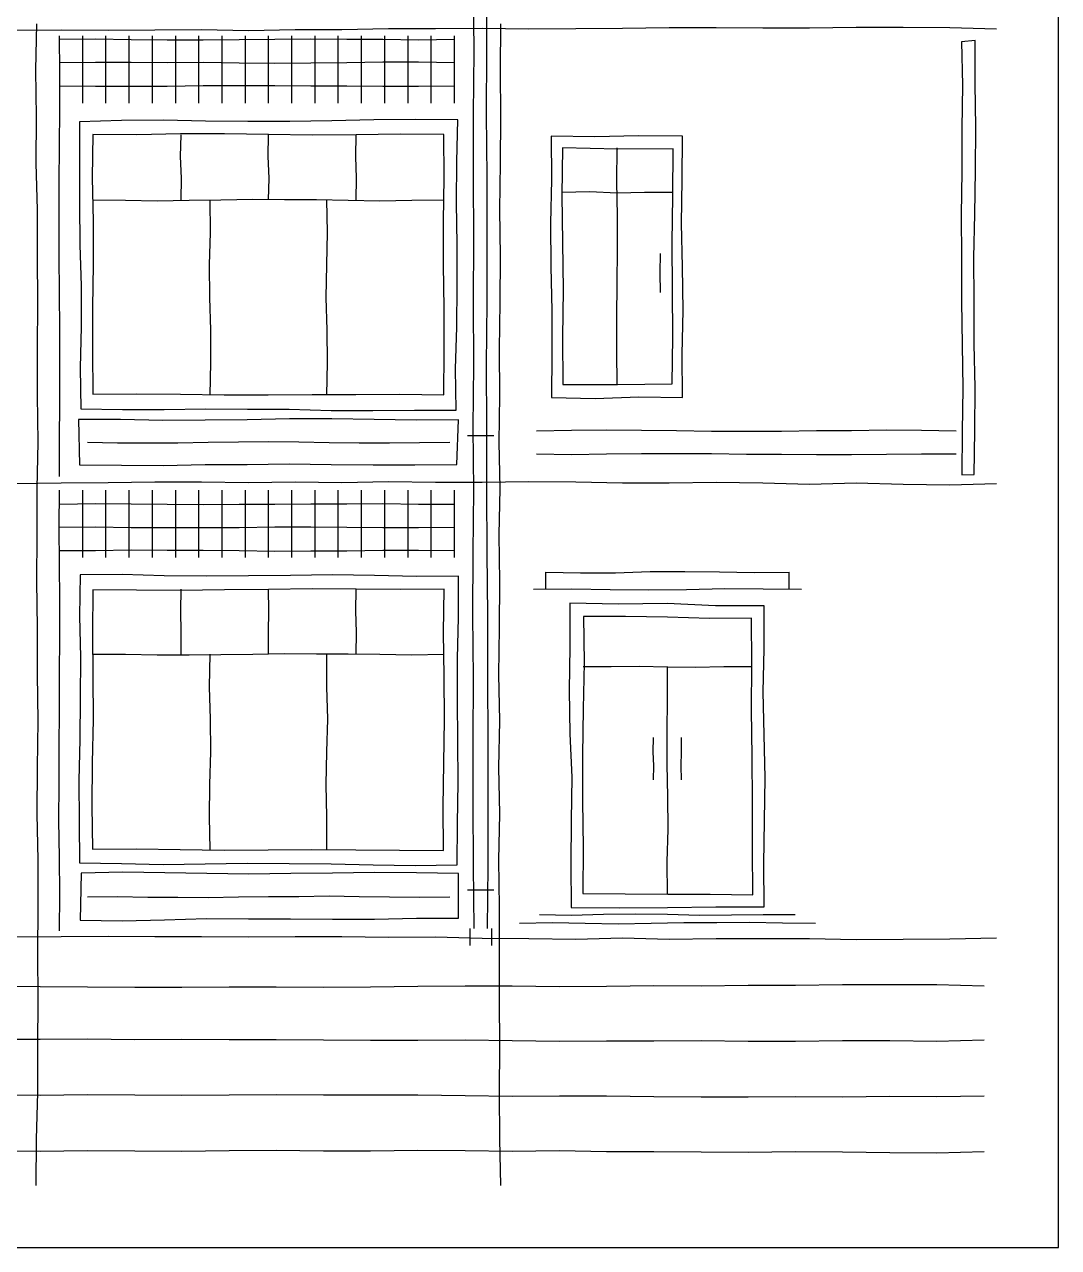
# Model space of a CAD drawing. Header units: millimetres. Extents: x 0 to 345, y 0 to 655.
# Drawn here: x 278.2 to 345, y 0 to 79 of the extents above; entities that cross this region are included whole.
import ezdxf

# ---------------------------------------------------------------- set-up
doc = ezdxf.new("R2010")
doc.units = ezdxf.units.MM
for name, color, linetype, true_color in [('01_KARKAS', 1, 'Continuous', 0xd62728), ('02_PROYOMY', 5, 'Continuous', 0x1f5fd6), ('03_BALKONY', 3, 'Continuous', 0x2ca02c), ('04_KLADKA', 32, 'Continuous', 0x8c5a2b), ('06_VODOSTOK', 4, 'Continuous', 0x0f9aa0), ('07_TSEKOL', 30, 'Continuous', 0xe68a00)]:
    doc.layers.add(name, color=color, linetype=linetype, true_color=true_color)

msp = doc.modelspace()

# ---------------------------------------------------------------- linework, layer by layer
at = {"layer": '01_KARKAS'}
for points in [[(345, 0), (345, 3.019), (345, 6.038), (345, 9.057), (345, 12.075), (345, 15.094), (345, 18.113), (345, 21.132), (345, 24.151), (345, 27.17), (345, 30.189), (345, 33.208), (345, 36.226), (345, 39.245), (345, 42.264), (345, 45.283), (345, 48.302), (345, 51.321), (345, 54.34), (345, 57.358), (345, 60.377), (345, 63.396), (345, 66.415), (345, 69.434), (345, 72.453), (345, 75.472), (345, 78.491), (345, 81.509)], [(279, 4), (279.02, 7), (279.096, 10), (279.093, 13), (279.118, 16), (279.111, 19), (279.114, 22), (279.112, 25), (279.055, 28), (279.075, 31), (279.129, 34), (279.07, 37), (279.073, 40), (279.041, 43), (279.058, 46), (279.056, 49), (279.119, 52), (279.075, 55), (279.081, 58), (279.098, 61), (279.075, 64), (279.071, 67), (279.002, 70), (279.005, 73), (278.975, 76), (279.041, 79)], [(309, 4), (308.923, 7), (308.908, 10), (308.936, 13), (308.903, 16), (308.898, 19), (308.909, 22), (308.869, 25), (308.937, 28), (308.869, 31), (308.925, 34), (308.868, 37), (308.914, 40), (308.932, 43), (308.896, 46), (308.952, 49), (308.895, 52), (308.924, 55), (308.913, 58), (308.954, 61), (308.98, 64), (308.929, 67), (308.968, 70), (308.989, 73), (308.97, 76), (309.001, 79)], [(277.596, 78.593), (280.615, 78.61), (283.635, 78.599), (286.654, 78.615), (289.673, 78.636), (292.692, 78.567), (295.712, 78.626), (298.731, 78.634), (301.75, 78.688), (304.769, 78.693), (307.788, 78.714), (310.808, 78.675), (313.827, 78.698), (316.846, 78.719), (319.865, 78.765), (322.885, 78.756), (325.904, 78.742), (328.923, 78.732), (331.942, 78.784), (334.962, 78.779), (337.981, 78.761), (341, 78.667)], [(277.596, 49.318), (280.615, 49.371), (283.635, 49.392), (286.654, 49.43), (289.673, 49.437), (292.692, 49.382), (295.712, 49.433), (298.731, 49.396), (301.75, 49.456), (304.769, 49.412), (307.788, 49.409), (310.808, 49.449), (313.827, 49.43), (316.846, 49.364), (319.865, 49.374), (322.885, 49.409), (325.904, 49.367), (328.923, 49.285), (331.942, 49.362), (334.962, 49.283), (337.981, 49.244), (341, 49.333)], [(277.596, 20.051), (280.615, 20.072), (283.635, 20.101), (286.654, 20.08), (289.673, 20.08), (292.692, 20.067), (295.712, 20.072), (298.731, 20.085), (301.75, 20.033), (304.769, 20.048), (307.788, 19.964), (310.808, 19.947), (313.827, 19.916), (316.846, 19.988), (319.865, 19.914), (322.885, 19.945), (325.904, 19.952), (328.923, 19.945), (331.942, 19.883), (334.962, 19.909), (337.981, 19.934), (341, 20)], [(276, 0), (279, 0), (282, 0), (285, 0), (288, 0), (291, 0), (294, 0), (297, 0), (300, 0), (303, 0), (306, 0), (309, 0), (312, 0), (315, 0), (318, 0), (321, 0), (324, 0), (327, 0), (330, 0), (333, 0), (336, 0), (339, 0), (342, 0), (345, 0)]]:
    msp.add_lwpolyline(points, dxfattribs=at)
at = {"layer": '02_PROYOMY'}
for points in [[(311.9, 43.6), (314.143, 43.562), (316.386, 43.55), (318.629, 43.64), (320.871, 43.636), (323.114, 43.624), (325.357, 43.573), (327.6, 43.6)], [(311.9, 42.5), (311.9, 43.6)], [(327.6, 42.5), (327.6, 43.6)], [(311.1, 42.5), (313.571, 42.527), (316.043, 42.487), (318.514, 42.468), (320.986, 42.482), (323.457, 42.546), (325.929, 42.521), (328.4, 42.5)], [(313.456, 41.592), (313.441, 38.785), (313.411, 35.978), (313.458, 33.172), (313.569, 30.365), (313.527, 27.558), (313.515, 24.751), (313.529, 21.944)], [(325.999, 41.435), (322.863, 41.425), (319.728, 41.577), (316.591, 41.528), (313.456, 41.592)], [(325.999, 21.999), (325.981, 24.776), (326.02, 27.552), (326.057, 30.329), (325.99, 33.105), (325.94, 35.882), (326.001, 38.658), (325.999, 41.435)], [(314.334, 40.735), (314.378, 37.755), (314.31, 34.775), (314.267, 31.795), (314.269, 28.815), (314.306, 25.834), (314.277, 22.854)], [(325.174, 40.639), (322.463, 40.617), (319.754, 40.699), (317.044, 40.73), (314.334, 40.735)], [(325.257, 22.771), (325.245, 25.749), (325.249, 28.727), (325.226, 31.705), (325.18, 34.683), (325.192, 37.661), (325.174, 40.639)], [(314.3, 37.5), (316.117, 37.513), (317.933, 37.532), (319.75, 37.488), (321.567, 37.46), (323.383, 37.516), (325.2, 37.5)], [(319.75, 22.8), (319.723, 24.9), (319.798, 27), (319.77, 29.1), (319.741, 31.2), (319.727, 33.3), (319.748, 35.4), (319.75, 37.5)], [(318.85, 30.19), (318.866, 31.1), (318.836, 32.01), (318.85, 32.92)], [(320.65, 30.19), (320.628, 31.1), (320.666, 32.01), (320.65, 32.92)], [(314.277, 22.854), (317.022, 22.835), (319.767, 22.806), (322.512, 22.815), (325.257, 22.771)], [(311.5, 21.5), (313.562, 21.452), (315.625, 21.513), (317.688, 21.533), (319.75, 21.524), (321.812, 21.449), (323.875, 21.468), (325.938, 21.505), (328, 21.5)], [(313.529, 21.944), (316.647, 21.929), (319.764, 21.951), (322.881, 21.996), (325.999, 21.999)], [(310.2, 20.95), (312.322, 20.981), (314.444, 20.941), (316.567, 20.907), (318.689, 20.932), (320.811, 20.977), (322.933, 20.986), (325.056, 20.999), (327.178, 20.97), (329.3, 20.95)]]:
    msp.add_lwpolyline(points, dxfattribs=at)
at = {"layer": '03_BALKONY'}
for points in [[(338.739, 77.839), (338.795, 75.045), (338.765, 72.25), (338.748, 69.455), (338.71, 66.661), (338.735, 63.866), (338.739, 61.071), (338.777, 58.277), (338.811, 55.482), (338.772, 52.687), (338.765, 49.893)], [(339.625, 77.927), (338.739, 77.839)], [(339.553, 49.913), (339.601, 52.715), (339.619, 55.516), (339.563, 58.317), (339.55, 61.119), (339.54, 63.92), (339.601, 66.721), (339.64, 69.523), (339.659, 72.324), (339.62, 75.126), (339.625, 77.927)], [(281.794, 72.678), (281.787, 70.031), (281.784, 67.384), (281.805, 64.737), (281.903, 62.09), (281.906, 59.443), (281.83, 56.796), (281.878, 54.149)], [(306.222, 72.795), (303.507, 72.812), (300.793, 72.802), (298.079, 72.737), (295.365, 72.699), (292.651, 72.703), (289.936, 72.719), (287.222, 72.771), (284.508, 72.748), (281.794, 72.678)], [(306.105, 54.052), (306.075, 56.73), (306.146, 59.407), (306.179, 62.085), (306.164, 64.762), (306.134, 67.44), (306.155, 70.117), (306.222, 72.795)], [(282.655, 71.852), (282.608, 69.058), (282.668, 66.264), (282.674, 63.47), (282.637, 60.676), (282.63, 57.882), (282.641, 55.088)], [(305.319, 71.856), (302.486, 71.885), (299.653, 71.828), (296.82, 71.812), (293.987, 71.86), (291.154, 71.887), (288.321, 71.895), (285.488, 71.843), (282.655, 71.852)], [(305.305, 55.04), (305.338, 57.843), (305.333, 60.646), (305.291, 63.448), (305.285, 66.251), (305.335, 69.054), (305.319, 71.856)], [(288.35, 67.633), (288.367, 69.033), (288.32, 70.433), (288.35, 71.833)], [(294, 67.633), (294.04, 69.033), (293.961, 70.433), (294, 71.833)], [(299.65, 67.633), (299.676, 69.033), (299.642, 70.433), (299.65, 71.833)], [(312.232, 71.742), (312.262, 68.931), (312.2, 66.121), (312.225, 63.31), (312.286, 60.5), (312.278, 57.689), (312.259, 54.878)], [(320.72, 71.74), (317.891, 71.765), (315.062, 71.707), (312.232, 71.742)], [(320.715, 54.87), (320.694, 57.682), (320.756, 60.493), (320.732, 63.305), (320.647, 66.117), (320.702, 68.928), (320.72, 71.74)], [(312.975, 71), (312.942, 67.944), (312.974, 64.888), (313.011, 61.832), (312.975, 58.776), (313.006, 55.72)], [(320.118, 70.93), (316.546, 70.914), (312.975, 71)], [(316.5, 55.683), (316.472, 57.869), (316.473, 60.055), (316.508, 62.24), (316.517, 64.426), (316.518, 66.612), (316.482, 68.798), (316.5, 70.983)], [(320.049, 55.749), (320.088, 58.785), (320.079, 61.822), (320.061, 64.858), (320.099, 67.894), (320.118, 70.93)], [(312.95, 68.133), (314.725, 68.175), (316.5, 68.086), (318.275, 68.129), (320.05, 68.133)], [(282.7, 67.633), (284.755, 67.615), (286.809, 67.575), (288.864, 67.615), (290.918, 67.635), (292.973, 67.687), (295.027, 67.658), (297.082, 67.658), (299.136, 67.616), (301.191, 67.58), (303.245, 67.622), (305.3, 67.633)], [(290.233, 55.033), (290.263, 57.133), (290.26, 59.233), (290.212, 61.333), (290.189, 63.433), (290.24, 65.533), (290.233, 67.633)], [(297.767, 55.033), (297.806, 57.133), (297.781, 59.233), (297.708, 61.333), (297.763, 63.433), (297.797, 65.533), (297.767, 67.633)], [(319.3, 61.653), (319.289, 62.913), (319.3, 64.173)], [(313.006, 55.72), (316.528, 55.722), (320.049, 55.749)], [(282.641, 55.088), (285.474, 55.104), (288.307, 55.089), (291.14, 55.056), (293.973, 55.052), (296.806, 55.066), (299.639, 55.071), (302.472, 55.081), (305.305, 55.04)], [(312.259, 54.878), (315.078, 54.821), (317.896, 54.923), (320.715, 54.87)], [(281.878, 54.149), (284.57, 54.095), (287.262, 54.092), (289.954, 54.141), (292.646, 54.129), (295.338, 54.126), (298.029, 54.047), (300.721, 54.036), (303.413, 54.048), (306.105, 54.052)], [(306.261, 53.442), (303.534, 53.415), (300.807, 53.451), (298.08, 53.496), (295.353, 53.489), (292.626, 53.442), (289.899, 53.408), (287.173, 53.384), (284.446, 53.451), (281.719, 53.449)], [(281.719, 53.449), (281.785, 50.521)], [(306.157, 50.561), (306.261, 53.442)], [(311.3, 52.733), (313.558, 52.774), (315.817, 52.786), (318.075, 52.777), (320.333, 52.755), (322.592, 52.706), (324.85, 52.7), (327.108, 52.703), (329.367, 52.753), (331.625, 52.745), (333.883, 52.793), (336.142, 52.775), (338.4, 52.733)], [(282.3, 51.983), (284.25, 51.952), (286.2, 51.959), (288.15, 51.941), (290.1, 52.001), (292.05, 52.011), (294, 52.038), (295.95, 52.008), (297.9, 51.974), (299.85, 51.94), (301.8, 51.956), (303.75, 51.979), (305.7, 51.983)], [(281.785, 50.521), (284.493, 50.5), (287.201, 50.493), (289.909, 50.542), (292.617, 50.56), (295.325, 50.585), (298.033, 50.55), (300.741, 50.521), (303.449, 50.527), (306.157, 50.561)], [(311.3, 51.233), (313.558, 51.202), (315.817, 51.229), (318.075, 51.26), (320.333, 51.268), (322.592, 51.251), (324.85, 51.222), (327.108, 51.221), (329.367, 51.205), (331.625, 51.192), (333.883, 51.22), (336.142, 51.246), (338.4, 51.233)], [(338.765, 49.893), (339.553, 49.913)], [(306.268, 43.339), (303.553, 43.312), (300.838, 43.375), (298.124, 43.43), (295.409, 43.388), (292.694, 43.369), (289.979, 43.333), (287.264, 43.359), (284.55, 43.44), (281.835, 43.422)], [(281.835, 43.422), (281.786, 40.766), (281.846, 38.11), (281.839, 35.454), (281.815, 32.797), (281.749, 30.141), (281.761, 27.485), (281.782, 24.829)], [(306.169, 24.707), (306.197, 27.369), (306.231, 30.03), (306.22, 32.692), (306.185, 35.354), (306.205, 38.016), (306.268, 40.677), (306.268, 43.339)], [(282.641, 42.45), (282.624, 39.662), (282.643, 36.874), (282.663, 34.087), (282.598, 31.299), (282.592, 28.511), (282.635, 25.724)], [(305.333, 42.508), (302.496, 42.471), (299.66, 42.5), (296.823, 42.516), (293.987, 42.483), (291.15, 42.454), (288.314, 42.425), (285.477, 42.448), (282.641, 42.45)], [(288.35, 38.3), (288.363, 39.7), (288.327, 41.1), (288.35, 42.5)], [(294, 38.3), (293.997, 39.7), (294.016, 41.1), (294, 42.5)], [(299.65, 38.3), (299.667, 39.7), (299.628, 41.1), (299.65, 42.5)], [(305.29, 25.641), (305.279, 28.453), (305.306, 31.263), (305.347, 34.074), (305.328, 36.886), (305.286, 39.697), (305.333, 42.508)], [(282.7, 38.3), (284.755, 38.304), (286.809, 38.272), (288.864, 38.254), (290.918, 38.286), (292.973, 38.303), (295.027, 38.344), (297.082, 38.331), (299.136, 38.334), (301.191, 38.312), (303.245, 38.259), (305.3, 38.3)], [(290.233, 25.7), (290.181, 27.8), (290.215, 29.9), (290.274, 32), (290.238, 34.1), (290.193, 36.2), (290.233, 38.3)], [(297.767, 25.7), (297.768, 27.8), (297.717, 29.9), (297.77, 32), (297.825, 34.1), (297.757, 36.2), (297.767, 38.3)], [(282.635, 25.724), (285.467, 25.737), (288.299, 25.689), (291.131, 25.66), (293.963, 25.672), (296.795, 25.696), (299.627, 25.676), (302.458, 25.663), (305.29, 25.641)], [(281.782, 24.829), (284.492, 24.787), (287.201, 24.735), (289.911, 24.778), (292.621, 24.81), (295.33, 24.795), (298.04, 24.767), (300.749, 24.701), (303.459, 24.663), (306.169, 24.707)], [(281.889, 24.173), (281.84, 21.136)], [(306.253, 24.151), (303.546, 24.183), (300.839, 24.205), (298.132, 24.163), (295.425, 24.138), (292.718, 24.101), (290.01, 24.144), (287.303, 24.191), (284.596, 24.228), (281.889, 24.173)], [(306.263, 21.269), (306.253, 24.151)], [(282.3, 22.65), (284.25, 22.663), (286.2, 22.62), (288.15, 22.613), (290.1, 22.599), (292.05, 22.635), (294, 22.671), (295.95, 22.667), (297.9, 22.702), (299.85, 22.659), (301.8, 22.644), (303.75, 22.618), (305.7, 22.65)], [(281.84, 21.136), (284.554, 21.101), (287.268, 21.157), (289.981, 21.235), (292.695, 21.211), (295.409, 21.214), (298.122, 21.206), (300.836, 21.192), (303.549, 21.272), (306.263, 21.269)]]:
    msp.add_lwpolyline(points, dxfattribs=at)
at = {"layer": '04_KLADKA'}
for points in [[(280.5, 49.783), (280.505, 52.153), (280.527, 54.522), (280.527, 56.892), (280.524, 59.261), (280.503, 61.631), (280.486, 64), (280.478, 66.369), (280.486, 68.739), (280.491, 71.108), (280.527, 73.478), (280.525, 75.847), (280.5, 78.217)], [(282, 73.883), (282, 78.217)], [(283.5, 73.883), (283.5, 78.217)], [(285, 73.883), (285, 78.217)], [(286.5, 73.883), (286.5, 78.217)], [(288, 73.883), (288, 78.217)], [(289.5, 73.883), (289.5, 78.217)], [(291, 73.883), (291, 78.217)], [(292.5, 73.883), (292.5, 78.217)], [(294, 73.883), (294, 78.217)], [(295.5, 73.883), (295.5, 78.217)], [(297, 73.883), (297, 78.217)], [(298.5, 73.883), (298.5, 78.217)], [(300, 73.883), (300, 78.217)], [(301.5, 73.883), (301.5, 78.217)], [(303, 73.883), (303, 78.217)], [(304.5, 73.883), (304.5, 78.217)], [(306, 73.883), (306, 78.217)], [(280.5, 78), (282.818, 78.027), (285.136, 77.982), (287.455, 77.961), (289.773, 77.964), (292.091, 77.993), (294.409, 78.003), (296.727, 78.023), (299.045, 78.019), (301.364, 78.015), (303.682, 77.975), (306, 78)], [(280.5, 76.5), (282.818, 76.526), (285.136, 76.519), (287.455, 76.509), (289.773, 76.514), (292.091, 76.481), (294.409, 76.465), (296.727, 76.482), (299.045, 76.495), (301.364, 76.541), (303.682, 76.538), (306, 76.5)], [(280.5, 75), (282.818, 74.982), (285.136, 74.969), (287.455, 74.98), (289.773, 75.023), (292.091, 75.013), (294.409, 75.025), (296.727, 75.003), (299.045, 74.987), (301.364, 74.983), (303.682, 74.985), (306, 75)], [(280.5, 20.45), (280.513, 22.819), (280.502, 25.189), (280.467, 27.558), (280.478, 29.928), (280.481, 32.297), (280.505, 34.667), (280.508, 37.036), (280.523, 39.406), (280.516, 41.775), (280.506, 44.144), (280.482, 46.514), (280.5, 48.883)], [(282, 44.55), (282, 48.883)], [(283.5, 44.55), (283.5, 48.883)], [(285, 44.55), (285, 48.883)], [(286.5, 44.55), (286.5, 48.883)], [(288, 44.55), (288, 48.883)], [(289.5, 44.55), (289.5, 48.883)], [(291, 44.55), (291, 48.883)], [(292.5, 44.55), (292.5, 48.883)], [(294, 44.55), (294, 48.883)], [(295.5, 44.55), (295.5, 48.883)], [(297, 44.55), (297, 48.883)], [(298.5, 44.55), (298.5, 48.883)], [(300, 44.55), (300, 48.883)], [(301.5, 44.55), (301.5, 48.883)], [(303, 44.55), (303, 48.883)], [(304.5, 44.55), (304.5, 48.883)], [(306, 44.55), (306, 48.883)], [(280.5, 48), (282.818, 48.038), (285.136, 48.014), (287.455, 47.988), (289.773, 47.959), (292.091, 47.981), (294.409, 47.995), (296.727, 48.01), (299.045, 48.017), (301.364, 48.026), (303.682, 47.993), (306, 48)], [(280.5, 46.5), (282.818, 46.528), (285.136, 46.478), (287.455, 46.482), (289.773, 46.485), (292.091, 46.485), (294.409, 46.532), (296.727, 46.523), (299.045, 46.514), (301.364, 46.493), (303.682, 46.489), (306, 46.5)], [(280.5, 45), (282.818, 45.004), (285.136, 45.04), (287.455, 45.026), (289.773, 45.023), (292.091, 44.991), (294.409, 44.964), (296.727, 44.98), (299.045, 44.987), (301.364, 45.024), (303.682, 45.02), (306, 45)]]:
    msp.add_lwpolyline(points, dxfattribs=at)
at = {"layer": '06_VODOSTOK'}
for points in [[(307.275, 20.6), (307.239, 24.643), (307.206, 28.686), (307.209, 32.729), (307.218, 36.772), (307.195, 40.815), (307.217, 44.858), (307.246, 48.902), (307.215, 52.945), (307.247, 56.988), (307.23, 61.031), (307.241, 65.074), (307.226, 69.117), (307.232, 73.16), (307.268, 77.203), (307.23, 81.246)], [(308.125, 20.6), (308.173, 24.643), (308.173, 28.686), (308.177, 32.729), (308.146, 36.772), (308.161, 40.815), (308.111, 44.858), (308.086, 48.902), (308.084, 52.945), (308.071, 56.988), (308.105, 61.031), (308.113, 65.074), (308.103, 69.117), (308.065, 73.16), (308.08, 77.203), (308.079, 81.246)], [(306.85, 52.433), (308.55, 52.433)], [(306.85, 23.1), (308.55, 23.1)], [(307, 20.6), (307, 19.5)], [(308.4, 20.6), (308.4, 19.5)]]:
    msp.add_lwpolyline(points, dxfattribs=at)
at = {"layer": '07_TSEKOL'}
for points in [[(276.212, 16.868), (279.259, 16.859), (282.306, 16.822), (285.353, 16.813), (288.4, 16.809), (291.447, 16.837), (294.494, 16.835), (297.541, 16.809), (300.588, 16.829), (303.635, 16.871), (306.682, 16.886), (309.729, 16.887), (312.776, 16.853), (315.824, 16.882), (318.871, 16.917), (321.918, 16.892), (324.965, 16.932), (328.012, 16.939), (331.059, 16.977), (334.106, 16.971), (337.153, 16.979), (340.2, 16.9)], [(276.212, 13.455), (279.259, 13.448), (282.306, 13.465), (285.353, 13.432), (288.4, 13.448), (291.447, 13.428), (294.494, 13.426), (297.541, 13.416), (300.588, 13.378), (303.635, 13.394), (306.682, 13.398), (309.729, 13.355), (312.776, 13.315), (315.824, 13.341), (318.871, 13.339), (321.918, 13.364), (324.965, 13.332), (328.012, 13.315), (331.059, 13.356), (334.106, 13.364), (337.153, 13.333), (340.2, 13.4)], [(276.212, 9.861), (279.259, 9.831), (282.306, 9.873), (285.353, 9.857), (288.4, 9.834), (291.447, 9.864), (294.494, 9.875), (297.541, 9.865), (300.588, 9.866), (303.635, 9.852), (306.682, 9.816), (309.729, 9.782), (312.776, 9.796), (315.824, 9.798), (318.871, 9.759), (321.918, 9.739), (324.965, 9.735), (328.012, 9.753), (331.059, 9.738), (334.106, 9.772), (337.153, 9.755), (340.2, 9.8)], [(276.212, 6.233), (279.259, 6.232), (282.306, 6.275), (285.353, 6.241), (288.4, 6.23), (291.447, 6.257), (294.494, 6.285), (297.541, 6.239), (300.588, 6.246), (303.635, 6.278), (306.682, 6.271), (309.729, 6.229), (312.776, 6.262), (315.824, 6.203), (318.871, 6.197), (321.918, 6.185), (324.965, 6.147), (328.012, 6.194), (331.059, 6.173), (334.106, 6.13), (337.153, 6.104), (340.2, 6.2)]]:
    msp.add_lwpolyline(points, dxfattribs=at)

doc.saveas('drawing.dxf')
